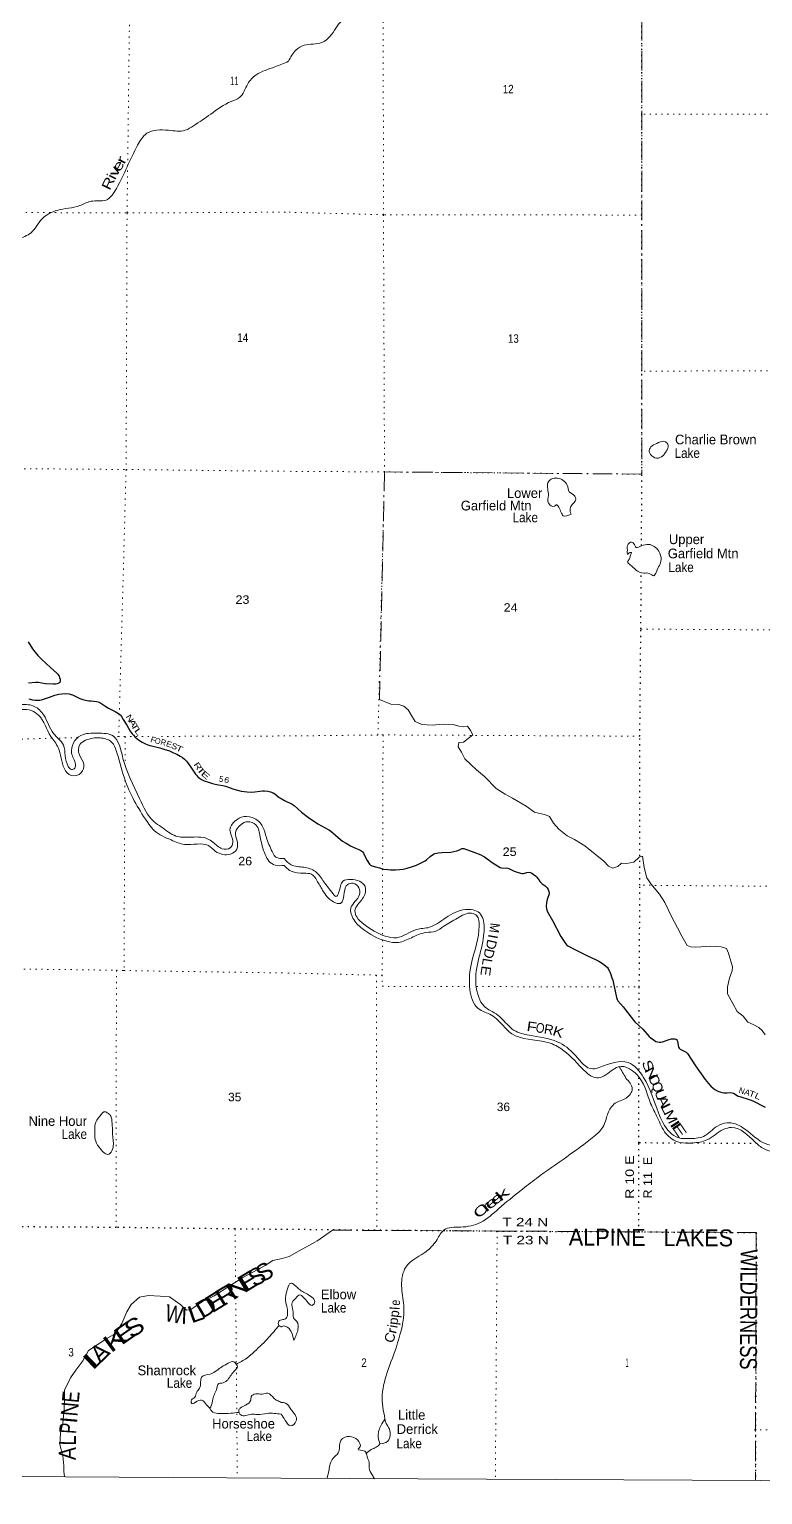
# Model space of a CAD drawing. Header units: feet. Extents: x -248627 to 3, y 0 to 184934.
# Drawn here: x -129498 to -114389, y 0 to 30185 of the extents above; entities that cross this region are included whole.
import ezdxf
from ezdxf.enums import TextEntityAlignment as Align

# ---------------------------------------------------------------- set-up
doc = ezdxf.new("R2010")
doc.units = ezdxf.units.FT
doc.header["$LTSCALE"] = 80
doc.linetypes.add('DOT_DASHED', pattern=[7.7, 5, -1.2, 0.3, -1.2])
doc.linetypes.add('DOTTED', pattern=[1.5, 0.3, -1.2])
for name, color, linetype, lineweight in [('29', 7, 'Continuous', 25), ('30', 7, 'Continuous', 13), ('39', 7, 'Continuous', 13), ('4', 7, 'Continuous', 13), ('41', 7, 'Continuous', 13), ('44', 7, 'DOT_DASHED', 13), ('6', 7, 'DOTTED', 25), ('7', 7, 'DOTTED', 13)]:
    doc.layers.add(name, color=color, linetype=linetype, lineweight=lineweight)

msp = doc.modelspace()

# ---------------------------------------------------------------- linework, layer by layer
at = {"layer": '29'}
for points in [[(-129520, 17569.38), (-129432.22, 17426.22), (-129386.49, 17359.1), (-129324.72, 17285.65), (-129241.1, 17200.8), (-129059.53, 17041.25), (-128932.76, 16925.94), (-128913.33, 16903.2), (-128886.46, 16861.86), (-128873.62, 16833.16), (-128861.65, 16795.7), (-128860.07, 16760.11), (-128869.92, 16733.69), (-128889.82, 16714.79), (-128921.6, 16704.74), (-128958.81, 16698.54), (-129007.16, 16696.73), (-129167.86, 16704.37), (-129312.31, 16727.48), (-129368.13, 16731.54), (-129513.53, 16716.47)], [(-129510.77, 16394.66), (-129434.89, 16375.07), (-129378.47, 16367.78), (-129328.85, 16363.65), (-129282.37, 16363.68), (-129246.16, 16371.92), (-129078.8, 16431.13), (-128971.22, 16467.01), (-128887.64, 16488.95), (-128828.58, 16500.09), (-128760.4, 16502.63)], [(-128760.4, 16502.63), (-128685.93, 16493.88), (-128610.44, 16475.21), (-128563.97, 16456.67), (-128460.02, 16403.42), (-128396.52, 16378.12), (-128340.71, 16362.96), (-128274.55, 16355.38), (-128220.41, 16350.68), (-128115.37, 16340.91), (-128080.22, 16331.66), (-128047.15, 16316.1), (-127920.66, 16233.35), (-127865.23, 16200.33), (-127729.02, 16131.89), (-127660.58, 16092.84), (-127634.53, 16072.14), (-127619.23, 16057.69), (-127596.49, 16028.75), (-127561.81, 15964.77), (-127489.37, 15849.35), (-127420.78, 15731.07), (-127380.79, 15674.21), (-127354.62, 15642.18), (-127319.48, 15604.97), (-127248.27, 15550.64), (-127170.64, 15503.67), (-127121.02, 15474.73), (-127056.77, 15445.16), (-127007.33, 15431.32), (-126807.46, 15382), (-126726.18, 15358.97), (-126610.4, 15320.67), (-126527.72, 15284.54), (-126461.57, 15255.6), (-126388.68, 15216.15), (-126341.67, 15183.25), (-126300.32, 15150.17), (-126261.56, 15110.91), (-126236.24, 15079.89), (-126169.38, 14984.72), (-126075.68, 14844.36), (-126056.39, 14819.41), (-126035.71, 14796.67), (-126019.18, 14780.14), (-125994.01, 14762.89), (-125948.89, 14734.66), (-125893.34, 14706.95), (-125808.32, 14674.71), (-125722.34, 14648.55), (-125667.74, 14633.36), (-125599.52, 14620.96), (-125510.43, 14608.88), (-125458.95, 14596.15), (-125281.63, 14534.35), (-125130.16, 14492.76), (-125074.44, 14482.45), (-125007.92, 14478.4), (-124929.73, 14474.18), (-124853.03, 14477.01), (-124751.95, 14490.71), (-124691.27, 14499.56), (-124650.65, 14501.05), (-124582.82, 14493.75), (-124528.68, 14480.38), (-124471.33, 14459.61), (-124437.72, 14439.03), (-124351.9, 14364.72), (-124311.62, 14337.74), (-124238.37, 14296.84)], [(-124238.37, 14296.84), (-124084.38, 14226.21), (-124044.76, 14198.36), (-123893.81, 14061.77), (-123748.7, 13948.49), (-123553.44, 13822.28), (-123327.95, 13697.58), (-123294.56, 13675.91), (-123089.7, 13494.06), (-123046.73, 13463.8), (-122973.05, 13419.14), (-122879.27, 13367.79), (-122778.52, 13315.52), (-122707.37, 13289.64), (-122667.16, 13271.78), (-122644.56, 13256.85), (-122631.43, 13240.52), (-122615.83, 13215.96), (-122572.32, 13122.61), (-122539.89, 13061.91), (-122490.77, 12988.23), (-122468.2, 12967.67), (-122443.88, 12956.97), (-122365.74, 12930.17), (-122285.87, 12910.22), (-122198.28, 12887.75), (-122115.26, 12875.12), (-122057.62, 12872.12), (-121952.68, 12872.12), (-121874.54, 12876.59), (-121796.81, 12885.96), (-121716.02, 12905.62), (-121606.62, 12936.88), (-121521.47, 12968.06), (-121479.35, 12986), (-121396.74, 13028.42), (-121342.64, 13059.82), (-121314.13, 13079.78), (-121242.49, 13144.84), (-121171.23, 13191.41), (-121140.74, 13205.64), (-121077.46, 13218.2), (-120999.4, 13225.46), (-120816.23, 13238.3), (-120749.25, 13247.5), (-120688.97, 13260.63), (-120633.81, 13283.88), (-120584.03, 13307.51), (-120564.87, 13310.96), (-120543.84, 13311.98), (-120342.51, 13238.72), (-120197.76, 13178.02), (-120146.54, 13154.83), (-120121.85, 13142.29), (-119963.47, 13022.78), (-119889.65, 12972.6), (-119798.01, 12921.25), (-119771.31, 12914.55), (-119641.18, 12904.53), (-119617.26, 12898.92), (-119509.24, 12845.89), (-119380.6, 12800.68), (-119344.97, 12792.77), (-119318.08, 12793.99), (-119249.91, 12815.38), (-119199.75, 12823.01), (-119175.33, 12818.17), (-119148.4, 12805.15), (-119070.25, 12744.87), (-119044.04, 12721.24), (-119025.6, 12702.44), (-119012.2, 12686.81), (-118978.71, 12631), (-118947.5, 12594.66), (-118934.05, 12581.88), (-118869.3, 12539.45), (-118842.08, 12516.3), (-118831.35, 12501.5), (-118811.25, 12468.01), (-118793.39, 12427.81), (-118789.66, 12400.53), (-118791.16, 12376.46), (-118828.31, 12260.07), (-118840.28, 12195.61), (-118846.86, 12117.25), (-118844.74, 12077.27), (-118838.04, 12041.55), (-118822.61, 12003.97), (-118720.92, 11824.88), (-118549.17, 11501.51), (-118507.6, 11434.24), (-118449.54, 11353.86), (-118423.35, 11320.02), (-118400.42, 11302.5), (-118243.76, 11220.27)], [(-118245.77, 11220.3), (-118011.99, 11109.58), (-117817.68, 11018.95), (-117762.26, 10988.51), (-117685.95, 10938.57), (-117625.66, 10891.68), (-117587.25, 10856.59), (-117574.31, 10838.1), (-117527.42, 10735.39), (-117493.93, 10646.07), (-117476.86, 10596.73), (-117467.13, 10565.7), (-117400.15, 10241.95), (-117386.94, 10200.14), (-117371.13, 10174.97), (-117262.58, 10050.91), (-117051.85, 9775.31), (-117020.11, 9740.48), (-116859.54, 9588.64), (-116725.15, 9437.24), (-116692.38, 9409.14), (-116589.86, 9338.23), (-116558.42, 9326.53), (-116515.99, 9319.84), (-116484.74, 9322.07), (-116455.11, 9325.91), (-116315.27, 9375.99), (-116265.93, 9389.05), (-116221.28, 9393.52), (-116196.15, 9392.15), (-116178.85, 9384.58), (-116167.69, 9375.65), (-116154.29, 9355.56), (-116146.67, 9340.94), (-116132.07, 9252), (-116123.04, 9221.6), (-116109.64, 9199.27), (-116091.02, 9178.75), (-116078.38, 9168.01), (-115968.98, 9114.42), (-115947.37, 9097.74), (-115935.49, 9087.63), (-115772.57, 8834.8), (-115576.01, 8549.31), (-115506.81, 8466.94), (-115457.69, 8415.58), (-115412.69, 8376.39), (-115377.31, 8348.6), (-115310.33, 8312.88), (-115252.28, 8290.55), (-115222.03, 8281.37), (-115187.53, 8277.15), (-115154.04, 8274.92), (-115121.38, 8277.68), (-115051.33, 8283.85), (-115020.62, 8280.04), (-114993.28, 8270.46), (-114896.9, 8211.46), (-114859.32, 8199.01), (-114647.21, 8134.26), (-114592.39, 8113.67), (-114340.86, 7980.47)]]:
    msp.add_lwpolyline(points, dxfattribs=at)
at = {"layer": '39'}
for points in [[(-121317.95, 30767.16), (-121086.09, 30836.1), (-120888.53, 30878.85), (-120767.81, 31115.12), (-120643.04, 31341.31), (-120316.44, 31388.34), (-119927.15, 31288.21), (-119309.88, 31069.49), (-119108.41, 31219.16), (-118687.43, 31627.49), (-118506.01, 31678.27), (-118227.58, 31529.51), (-117894.74, 31417.17), (-117604.45, 31480.27), (-117340.38, 31553.4), (-117128.58, 31487.23), (-116942.9, 31334.26), (-116483.03, 31218.13), (-116257.17, 31200.4), (-116017.37, 31338.05), (-115723.08, 31439.48), (-115436.65, 31351.26), (-114790.87, 30876.38), (-114492.34, 30788.18), (-113566.83, 30816.18), (-113332.9, 30796.45), (-113034.32, 30659.83), (-112800.31, 30563.44), (-112536.09, 30501.41), (-112336.22, 30285.92), (-112138.2, 29923.16), (-111887.94, 29723.92), (-111643.89, 29661.84), (-111437.98, 29456.46), (-111346.71, 28978.5), (-111259.51, 28544.92), (-111019.32, 28329.51), (-110928.31, 28085.57), (-110768.82, 27918.43), (-110381.1, 27408.76), (-110114.78, 27272.08), (-109467.32, 27105.87), (-109197.18, 27056.26), (-108469, 27051.9), (-108202.88, 26981.19), (-107501.18, 26988.58), (-107103.85, 26910.66), (-106533.09, 26810.88), (-105732.57, 26804.34), (-104978.47, 26840.08), (-104698.34, 26981.83), (-104515.1, 27210.15)], [(-124158.53, 29526.06), (-124005.82, 29757.76), (-123833.38, 29858.45), (-123468.47, 29913.62), (-123301.25, 30041.03), (-123061.65, 30362.27), (-122878.26, 30457.44), (-122535.45, 30439.93), (-122075.82, 30539.67), (-121638.39, 30657.51), (-121404.55, 30718.48), (-121317.9, 30767.07)], [(-124158.53, 29526.06), (-124439.07, 29409.59), (-124826.58, 29246.38), (-124998.79, 29061.83), (-125169.56, 28780.49), (-125339.15, 28700.77), (-125759.45, 28438.95), (-126117.23, 28196.94), (-126284.86, 28107.13), (-126631.17, 28105), (-127076.48, 28042.91), (-127267.16, 27800), (-127483.19, 27351.56), (-127703.23, 26907.18), (-127918.05, 26666.41), (-128226.22, 26643.9), (-128458.28, 26554.44), (-128923.94, 26456.18), (-129235.02, 26280.46), (-129462.18, 25995.4), (-129736.7, 25873.91), (-130329.89, 25657.39), (-130492.97, 25313.51), (-130635.63, 25017.9), (-130922.48, 24854.15), (-131201.07, 24726.63), (-131210.52, 24486.75), (-131190.91, 24053.16), (-131297.81, 23674.69), (-131748.85, 22977.53), (-132099.97, 22840.34), (-132357.04, 22605.85), (-132403.05, 22311.73), (-132428.44, 22100.16), (-132541.82, 21991.91)], [(-116377.36, 21494.27), (-116339.18, 21615.39), (-116393.71, 21689.93), (-116534.84, 21671.51), (-116728.23, 21507.72), (-116679.72, 21402.91), (-116538.52, 21352.74), (-116421.64, 21425.6), (-116377.36, 21494.27)], [(-118337.89, 20199.37), (-118499.17, 20166.78), (-118541.59, 20235.29), (-118590.1, 20342.12), (-118642.58, 20390.44), (-118676.83, 20362.13), (-118799.9, 20426.45), (-118804.11, 20585.82), (-118812.47, 20842.02), (-118746.01, 20920.83), (-118616.98, 20939.23), (-118417.2, 20796.38), (-118372.68, 20659.28), (-118257.64, 20566.69), (-118239.43, 20506.2), (-118342.1, 20358.74), (-118354.08, 20255.82), (-118337.89, 20199.37)], [(-116887.35, 19546.47), (-116738.17, 19575), (-116530.32, 19436.19), (-116481.73, 19260.77), (-116580.25, 19012.44), (-116630.57, 18929.62), (-116725.4, 18977.86), (-116838.32, 18983.7), (-117005.76, 19051.97), (-117116.78, 19154.65), (-117171.29, 19215.07), (-117133.05, 19277.68), (-117110.96, 19354.39), (-117096.9, 19406.87), (-117125.13, 19406.81), (-117171.47, 19372.43), (-117177.61, 19453.11), (-117163.64, 19580.24), (-117093.11, 19620.72), (-117032.56, 19570.4), (-116996.2, 19513.98), (-116887.35, 19546.47)], [(-140025.84, 14338.98), (-140079.26, 14500.57), (-140033.98, 14669.68), (-139850.93, 14985.23), (-139753.18, 15072.08), (-139456.18, 15204.41), (-139054.76, 15104.59), (-138763.98, 14940.97), (-138600.61, 14645.7), (-138502.58, 14538.31), (-138327.59, 14509.12), (-137976.35, 14666.48), (-137613.86, 15025.4), (-137175.6, 15258.9), (-136824.87, 15329.56), (-136386.23, 15282.8), (-136093.89, 15351.77), (-135849.31, 15517.78), (-135834.81, 15586.25), (-135936.63, 15733.99), (-136006.89, 16115.44), (-135898.76, 16358.81), (-135670.53, 16482.57), (-135351.86, 16577.6), (-134791.15, 16747.93), (-134670.2, 16773.48), (-134629.59, 16833.74), (-134670.7, 17033.57), (-134644.94, 17307.64), (-134486.03, 17627.35), (-134171.06, 17778.86), (-133615.34, 17785.89), (-133205.18, 17688.89), (-132735.05, 17518.96), (-132264.36, 17443.8), (-131938.22, 17440), (-131371.73, 17565.94), (-130878.36, 17583.4), (-130584.95, 17491.06), (-130459.3, 17286.73), (-130395.8, 17129.12), (-130402.97, 16935.6), (-130363.72, 16759.98), (-130325.49, 16410.96), (-130180.83, 16359.76), (-129911.45, 16289.74), (-129659.84, 16280.29), (-129396.33, 16238.53), (-129202.08, 16060.03), (-128996.92, 15679.86), (-128796.98, 15440.85), (-128757.98, 15224.9), (-128694.85, 15002.77), (-128628.77, 14939.91), (-128562.2, 14963.74), (-128547.64, 15042.29), (-128626.8, 15278.62), (-128587.33, 15486.08), (-128437.45, 15638.49), (-128096.93, 15685.01), (-127765.09, 15622.71), (-127649.31, 15452.71), (-127568.42, 15167.98), (-127224.94, 14341.47), (-126925.73, 13861.98), (-126779.38, 13756.34), (-126476.46, 13567.17), (-126200.77, 13543.48), (-125832.51, 13513.24), (-125716.15, 13442.03), (-125521.65, 13305.88), (-125362.49, 13323.15), (-125305.43, 13441.8), (-125364.32, 13700.2), (-125260.62, 13875.04), (-125078.88, 13966.79), (-124855.61, 13929.28), (-124691.49, 13763.05), (-124614.28, 13538.83), (-124497.18, 13249.87), (-124431.35, 13144.66), (-124363.09, 13112.03), (-124246.32, 13103.48)], [(-138955.38, 14917.82), (-138778.03, 14604.33), (-138437.19, 14358.5), (-138183.33, 14389.37), (-137815.24, 14673.66), (-137469.13, 14986.3), (-137194.26, 15166.25), (-136917.99, 15243.37), (-136552.05, 15158.7), (-136177.41, 15184.88), (-135698.42, 15498.8), (-135701.34, 15688.35), (-135872.88, 15963.49), (-135861.65, 16163.04), (-135717.49, 16369.92), (-135364.64, 16458.72), (-134608.59, 16636.04), (-134482.91, 16782.53), (-134521.85, 17010.58), (-134499.98, 17306.84), (-134325.37, 17557.92), (-134046.95, 17657.2), (-133451, 17655.96), (-132711.7, 17379.72), (-132588.74, 17405.25), (-132329.18, 17377.62), (-132109.93, 17342.15), (-131821.84, 17372.83), (-131352.13, 17475.1), (-130941.29, 17495.03), (-130643.7, 17428.88), (-130513.78, 17266.87), (-130492.54, 17111.5), (-130485.5, 16938.07), (-130416.98, 16605.02), (-130424.68, 16320.77), (-130191.82, 16202.56), (-129873.98, 16156.46), (-129451.21, 16150.11), (-129310.8, 16060.63), (-129053.65, 15619.68), (-128901.97, 15391.02), (-128775.67, 14952.81), (-128635.53, 14816.95), (-128429.87, 14868.25), (-128376.48, 15047.4), (-128465.95, 15241.45), (-128458.66, 15455.13), (-128337.37, 15539.15), (-128041.11, 15589.95), (-127804.03, 15503.97), (-127692.6, 15279.55), (-127514.83, 14691.86), (-127034.73, 13814.19), (-126922.78, 13678.49), (-126577.6, 13487.07), (-126298.28, 13394.81), (-125809.18, 13369.96), (-125658.87, 13252.19), (-125355.18, 13196.09), (-125223.7, 13300.22), (-125218.71, 13465.52), (-125251.91, 13641.11), (-125136.18, 13807.83), (-125002.97, 13863.55), (-124828.19, 13798.07), (-124741.06, 13549.6), (-124636.48, 13184.09), (-124560.76, 13050.61), (-124430.36, 12969.24), (-124247.42, 12960.99)], [(-124246.32, 13103.48), (-124106.38, 12973.71), (-123844.65, 12924.04), (-123602.58, 12833.72), (-123428.94, 12626.26), (-123241.13, 12376.45), (-123180.57, 12322.1), (-123126.22, 12396.85), (-123035.75, 12637.1), (-122880.52, 12675.72), (-122581.92, 12524.99), (-122585.77, 12361.57), (-122730.73, 12157.53), (-122789.06, 12024.27), (-122752.62, 11901.27), (-122605.25, 11750.25), (-122165.4, 11506.98), (-121931.46, 11473.13), (-121522.31, 11641.36), (-121256.2, 11688.27), (-121090.94, 11767.26), (-120911.61, 11886.63), (-120512.55, 12054.84), (-120224.12, 11982.77), (-120124.99, 11694.46), (-120130.9, 11565.34), (-120168.94, 11327.2), (-120291.34, 10784.28), (-120238.31, 10247.74), (-120129.21, 10062.35), (-119919.35, 9927.58), (-119652.92, 9690.03), (-119509.61, 9565.22), (-119200.99, 9464.94), (-118620.11, 9330.88), (-118248.77, 9049.15), (-117889.54, 8769.41), (-117742.38, 8806.01), (-117161.76, 8901.94), (-116842.81, 8591.86), (-116535.51, 7868.19), (-116305.19, 7467.16), (-116120.11, 7350.63), (-115915.87, 7334.75), (-115609.42, 7379.72), (-115323.33, 7594.12), (-115119.75, 7661.08), (-114794.99, 7558.81), (-114385.31, 7254.96), (-114179.56, 7186.76), (-113509.99, 7075.06), (-113072.16, 6837.84), (-113023.56, 6654.35), (-113007.16, 6414.31), (-112972.75, 6299.38), (-112851.68, 6226.98), (-112536.91, 6035.93), (-112508.58, 5949.23), (-112623.3, 5755.34), (-112804.56, 5565.35), (-112840.75, 5472.48), (-112806.23, 5254.66), (-112846.44, 5145.64), (-112967.21, 4951.74), (-113015.35, 4727.71), (-112948.54, 4485.75), (-112984.64, 4314.19), (-113149.8, 4150.47), (-113256.55, 4041.32), (-113298.8, 3954.49), (-113320.62, 3631.66), (-113274.02, 3434.04), (-113179.09, 3297.03), (-113062, 3174.19), (-112999.3, 3000.81), (-112898.21, 2762.95), (-112746.81, 2609.91), (-112629.73, 2497.16), (-112484.29, 2267.45), (-112237.54, 1600.15), (-111963.44, 1258.58), (-111611.78, 1002.17), (-111325.08, 677.91), (-111080.69, 387.19)], [(-111080.69, 387.19), (-111302.76, 554.88), (-111504.75, 804.89), (-111854.42, 1112.44), (-112031.03, 1238.95), (-112229.33, 1471.05), (-112378.9, 1793.55), (-112583.11, 2283.4), (-112726.53, 2509.08), (-112835.47, 2559.31), (-112926.35, 2682.2), (-113005.14, 2813.18), (-113090.15, 3097.48), (-113183.03, 3212.29), (-113336.42, 3337.08), (-113433.43, 3532.59), (-113451.8, 3738.33), (-113353.4, 4095.61), (-113184.16, 4218.99), (-113043.16, 4354.43), (-113035.23, 4475.49), (-113085.96, 4763.89), (-113025.77, 5034.34), (-112927.24, 5276.62), (-112963.76, 5480.31), (-112867.28, 5752.85), (-112661.79, 5920.69), (-112649.79, 6007.47), (-112801.14, 6112.08), (-113027.1, 6214.54), (-113075.72, 6416.19), (-113134.44, 6640.02), (-113225.36, 6801.24), (-113515.88, 6933.83), (-113949.51, 7027.82), (-114360.97, 7123.87), (-114550.68, 7270.78), (-115028.9, 7564.42), (-115200.25, 7523.74), (-115536.75, 7309.25), (-115841.16, 7244.11), (-116098.3, 7256.84), (-116381.78, 7438.77), (-116555.56, 7765.26), (-116699.05, 8061.55), (-116925.48, 8585.65), (-117363.3, 8814.8), (-117510.4, 8727.77), (-117806.66, 8585.98), (-118105.3, 8779.09), (-118545.34, 9187.79), (-118849.97, 9324.39), (-119559.95, 9494.52), (-119731.52, 9655.58), (-119973.74, 9877.04), (-120250.15, 10015.71), (-120421.98, 10404.75), (-120380.28, 10983.84), (-120227.86, 11720.49), (-120276.48, 11922.14), (-120385.43, 11978.42), (-120677.69, 11874.98), (-120959.81, 11709.01), (-121125.04, 11607.82), (-121326.65, 11579.19), (-121626.98, 11473.71), (-121895.05, 11376.36), (-122135.04, 11400.11), (-122641.45, 11663.43), (-122833.25, 11878.93), (-122871.8, 12086.65), (-122694.66, 12363.38), (-122710.95, 12500.53), (-122830.02, 12595.12), (-122938.88, 12568.69), (-123009.27, 12405.14), (-123085.64, 12181.06), (-123228.84, 12209.03), (-123456.97, 12454.72), (-123574.15, 12652.21), (-123683.18, 12779.1), (-123846.53, 12800.98), (-124102.02, 12842.84), (-124167.43, 12882.1), (-124247.42, 12960.99)], [(-122172.4, 1558.97), (-122225.39, 2059.2), (-122102.97, 2577.91), (-121885.9, 3207.77), (-121783.84, 3899.94), (-121828.66, 4305.36), (-121742.38, 4684.81), (-121291.09, 5034.69), (-121097.76, 5256.97), (-120952.8, 5456.98), (-120616.12, 5512.09), (-120200.85, 5607.7), (-119824.1, 5894.9), (-119374.85, 6264.95), (-119050.49, 6515.73), (-118423.88, 6962.78), (-117869.83, 7377.42), (-117684.53, 7567.41), (-117616.16, 7737.01), (-117521.65, 7965.16), (-117426.98, 8062.18), (-117203.28, 8169.53), (-117076.46, 8361.43), (-117205.76, 8583.1), (-117276.47, 8699.97), (-117346.55, 8815.03)], [(-127880.89, 7858.86), (-127935.07, 7889.4), (-128046.33, 7799.28), (-128143.96, 7630.45), (-128146.7, 7505.46), (-128139.73, 7319.93), (-128062.15, 7158.21), (-127853.59, 7015.93), (-127782.53, 7118.37), (-127779, 7378.44), (-127801.08, 7733.42), (-127830.79, 7818.26), (-127880.89, 7858.86)], [(-124297.35, 3603.73), (-124223.4, 3620.91), (-124187.35, 3844.91), (-124217.77, 3996.16), (-124179.73, 4242.36), (-124113.32, 4359.5), (-124032.62, 4319.31), (-123957.93, 4248.84), (-123766.24, 4128.16), (-123620.86, 3950.9), (-123669.2, 3900.38), (-123778.18, 3986.92), (-123864.99, 4075.52), (-123921.49, 4113.74), (-124006.11, 4051.04), (-124080.61, 3960.11), (-124062.23, 3754.37), (-124056.06, 3645.44), (-123987.42, 3566.89), (-123963.04, 3405.54), (-123997.19, 3294.52), (-124047.47, 3175.39)], [(-124353.25, 3486.7), (-124561.64, 3243.7), (-124857.3, 2950.95), (-125019.18, 2812.71), (-125233.34, 2684.85)], [(-124297.28, 3603.76), (-124344.22, 3585.26), (-124368.71, 3528.94), (-124354.85, 3488.54), (-124318.75, 3464.15), (-124297.85, 3456.4)], [(-124049.49, 3179.42), (-124172.79, 3445.49), (-124251.47, 3475.6), (-124302.42, 3458.09)], [(-125233.34, 2684.85), (-125283.36, 2737.54), (-125402.34, 2705.93), (-125531.61, 2634.06), (-125634.74, 2558.01), (-125774.09, 2484.17), (-125949.61, 2422.63), (-125968.29, 2325.95), (-125993.22, 2195.03), (-126050.1, 2108.65), (-126088.93, 2010.06), (-126163.9, 1927.81), (-126148.08, 1879.33), (-126041.11, 1923.1), (-125916.23, 1932.5), (-125864.24, 1871.73), (-125816.23, 1819.05), (-125782.15, 1792.65), (-125743.56, 1850.91), (-125712.5, 1997.92), (-125624.6, 2225.27), (-125612.25, 2271.58), (-125503.33, 2305.26), (-125410.34, 2369.27), (-125264.27, 2560.01), (-125211.47, 2636.34), (-125233.37, 2684.88)], [(-124312.39, 1660.85), (-124596.99, 1673.25), (-124802.48, 1650.18), (-124923.24, 1656.89), (-125142.79, 1641.96), (-125184.52, 1734.94), (-125154.05, 1781.14), (-125040.93, 1845.04), (-124937.66, 1947.31), (-124925.15, 2019.82), (-124834.2, 2079.81), (-124699.35, 2073.02), (-124584.46, 2094.57), (-124460.26, 1987.03), (-124392.08, 1940.29), (-124307.78, 1902.21)], [(-124312.39, 1660.85), (-124225.09, 1530.84), (-124122.13, 1418.06), (-123997.22, 1519.17), (-124110.41, 1763.06), (-124217.42, 1885.92), (-124307.78, 1902.21)], [(-125790.77, 1795.04), (-125714.23, 1701.55), (-125573.47, 1672.55), (-125343.9, 1679.36), (-125181.46, 1693.77)], [(-122274.67, 1046.35), (-122311.12, 1183.46), (-122256.94, 1421.62), (-122171.82, 1556.89)], [(-122274.67, 1046.35), (-122121.47, 1095.06), (-122063.21, 1280.77), (-122111.75, 1411.81), (-122152.16, 1486.38), (-122172.4, 1558.97)], [(-123362.75, 336.82), (-123323.85, 509.36), (-123240.2, 751.97), (-123133.45, 859.1), (-123081.31, 1113.4), (-122992.67, 1186.2), (-122686.03, 1057.67), (-122694, 968.88), (-122722.19, 938.57), (-122589.06, 896.46), (-122540.54, 785.59), (-122496.05, 668.66), (-122495.92, 551.65), (-122435.27, 408.53), (-122387.68, 327.99)], [(-122565.01, 843.6), (-122454, 931.01), (-122353.23, 975.59), (-122274.67, 1048.36)]]:
    msp.add_spline(points, degree=3, dxfattribs=at)
at = {"layer": '4'}
msp.add_lwpolyline([(-246606.45, 184933.97), (-215781.67, 184615.95), (-184956.48, 184340.33), (-154130.93, 184107.12), (-123305.1, 183916.31), (-92479.02, 183767.9), (-61652.78, 183661.9), (-30826.42, 183598.29), (0, 183577.08), (0, -0.01), (-31078.93, 21.37), (-62157.81, 85.49), (-93236.57, 192.37), (-124315.16, 342), (-155393.5, 534.37), (-186471.55, 769.49), (-217549.26, 1047.36), (-248626.55, 1367.98)], close=True, dxfattribs=at)
msp.add_lwpolyline([(-246606.45, 184933.97), (-215781.67, 184615.95), (-184956.48, 184340.33), (-154130.93, 184107.12), (-123305.1, 183916.31), (-92479.02, 183767.9), (-61652.78, 183661.9), (-30826.42, 183598.29), (0, 183577.08), (0, -0.01), (-31078.93, 21.37), (-62157.81, 85.49), (-93236.57, 192.37), (-124315.16, 342), (-155393.5, 534.37), (-186471.55, 769.49), (-217549.26, 1047.36), (-248626.55, 1367.98)], close=True, dxfattribs=at)
at = {"layer": '44'}
for points in [[(-116876.94, 30353.31), (-116875.72, 21023.12), (-122179.9, 21068.22), (-122285.27, 16379.62), (-122289.28, 16381.66)], [(-122285.27, 16379.62), (-122047.1, 16282.71), (-121884.02, 16277.98), (-121781.94, 16240), (-121690.55, 16165.91), (-121623.97, 16053.94), (-121545.58, 15925.64), (-121409.61, 15866.93), (-121198.34, 15853.34), (-120970.41, 15871.72), (-120767.09, 15864.31), (-120646.85, 15828.04), (-120544.36, 15814.24), (-120471.52, 15833.19), (-120410.64, 15741.47), (-120363.82, 15651.99), (-120455.78, 15574.91), (-120551.76, 15497.89), (-120650.57, 15491.47), (-120662.08, 15406.99), (-120597.55, 15293.04), (-120523.26, 15160.77), (-120402.45, 15039.83), (-120285.5, 14929.03), (-120120.59, 14795.26), (-119877.06, 14547.3), (-119697.78, 14429.42), (-119544.02, 14350.26), (-119264.92, 14180.32), (-119089.77, 14056.46), (-118865.09, 14002.33), (-118780.99, 13972.71), (-118696.74, 13834.24), (-118590.13, 13707.48), (-118417.23, 13569.55), (-118263.34, 13498.45), (-118054.1, 13365.96), (-117843.56, 13191.12), (-117660.7, 13046.97), (-117565.76, 12944.6), (-117477.84, 12902.82), (-117376.54, 12937.42), (-117300.79, 13008.73), (-117192.08, 13004.91), (-117042.66, 13026.61), (-116934.04, 13135.67), (-116867.28, 13152.71), (-116832.93, 12922.33), (-116778.24, 12703.72), (-116695.69, 12583.41), (-116517.99, 12372.83), (-116406.2, 12195.59), (-116268.1, 11907.05), (-116143.14, 11675.17), (-116055.44, 11502.37), (-115947.88, 11313.11), (-115877.84, 11285.74), (-115763.16, 11277.79), (-115466.66, 11301.08), (-115245.32, 11287.32), (-115137.2, 11249.24), (-115090.42, 11157.75), (-115042.89, 10991.66), (-115012.69, 10872.23), (-115020.11, 10791.72), (-115073.03, 10641.41), (-115112.37, 10460.65), (-115112.83, 10315.52), (-115003.36, 10120.18), (-114913.54, 9953.39), (-114794.33, 9856.66), (-114695.67, 9736.09), (-114587.75, 9685.92), (-114465.95, 9623.42), (-114400.52, 9561.85), (-114339.61, 9472.15)], [(-124290.27, 4862.77), (-124146.59, 4904.16), (-123937.08, 5023.64), (-123577.18, 5221.25), (-123253.04, 5447.68), (-119845.11, 5431.32), (-114523.85, 5399.26), (-114538.84, 290.32)], [(-128769.96, 366.94), (-128783.65, 487.41), (-128788.3, 594.46), (-128809.05, 801.29), (-128871.31, 1035.28), (-128853.12, 1268.48), (-128809.64, 1476.6), (-128777.84, 1753.67), (-128770.93, 2009.43), (-128769.97, 2152.52), (-128650.52, 2404.34), (-128542.33, 2563.83), (-128398.86, 2754.34), (-128280.67, 2969.92), (-128101.48, 3088.63), (-127901.76, 3218.71), (-127725.28, 3317.35), (-127593.23, 3526.4), (-127486.19, 3768.58), (-127398.38, 3920.72), (-127230.26, 4068.03), (-127041.96, 4101.76), (-126804.88, 4091.44), (-126612.3, 4074.62), (-126378.49, 3913.23), (-126257.61, 3802.16), (-126172.57, 3817.32), (-125933.4, 3982.31), (-125692.05, 4094.8), (-125367, 4299.11), (-125101.29, 4475.26), (-124892.3, 4582.84), (-124637.97, 4721.09), (-124483.38, 4826.54), (-124290.27, 4862.77)]]:
    msp.add_lwpolyline(points, dxfattribs=at)
at = {"layer": '6'}
msp.add_line((-114507.81, 7231.34), (-116942.13, 7246.04), dxfattribs=at)
for points in [[(-116886.74, 19545.53), (-116875.72, 21023.12), (-116876, 23144.79), (-116876.42, 26359.31), (-116876.69, 28438.26), (-116886.83, 31683.38), (-116859.31, 33751.09), (-116862.45, 36916.21)], [(-116937.19, 8755.3), (-116931.61, 10457.82), (-116917.83, 12553.97), (-116919.25, 15624.51), (-116899.54, 17829.61), (-116890.85, 18994.79)], [(-116944.03, 5413.84), (-116942.13, 7246.04), (-116937.69, 8600.44)], [(-124286.98, 5462.17), (-125257.32, 5473.42), (-127707.39, 5504.98), (-130681.01, 5521.26), (-133022.36, 5552.23), (-136022.19, 5562.61), (-138339.29, 5609.57), (-141292.85, 5613.65), (-143288.03, 5622.55), (-143308.24, 4919), (-146287.18, 4965.23), (-148443.76, 4968.69), (-150637.77, 4977.54)], [(-124318.59, 5470.83), (-119859.97, 5431.41), (-116944.03, 5413.84), (-114523.85, 5399.26), (-114535.72, 1352.4), (-114538.84, 290.32)]]:
    msp.add_lwpolyline(points, dxfattribs=at)
at = {"layer": '7'}
for p, q in [((-128501.81, 15596.78), (-128909.1, 15585.54)), ((-127523.52, 15617.35), (-127526.27, 15066.84)), ((-124231.03, 15628.86), (-126864.83, 15619.65)), ((-122210.22, 15650.23), (-122223.35, 11538.51)), ((-127528.01, 14720.9), (-127547.64, 10796.69)), ((-127704.64, 10803.6), (-127707.39, 5504.98)), ((-122226.92, 10700.04), (-124257.9, 10747.37)), ((-122347.97, 10702.86), (-122336.64, 5443.28)), ((-120282.22, 10466.74), (-116931.61, 10457.82)), ((-125257.32, 5473.42), (-125247.6, 4360.61)), ((-119859.97, 5431.41), (-119895.98, 318.1)), ((-125243.99, 3947.31), (-125223.13, 1559.52)), ((-125220.91, 1306.44), (-125212.53, 346.95)), ((-114564.19, 1334.94), (-112131.32, 1329.47))]:
    msp.add_line(p, q, dxfattribs=at)
for points in [[(-122191.75, 36973.65), (-122208.14, 31661.11), (-122202.21, 26365.34), (-122179.9, 21068.22), (-122315.22, 15648.49)], [(-127379.52, 33870.77), (-127417.45, 31714.31), (-127484.71, 26401.93), (-127503.48, 21117.51), (-127656.38, 15620.1)], [(-94235.93, 28450.37), (-99574.24, 28450.23), (-104887.52, 28454.2), (-110210.85, 28433.94), (-116876.69, 28438.26)], [(-148236.96, 26523.41), (-143470.15, 26499.54), (-138135.24, 26417.91), (-132809.88, 26427.05), (-127484.71, 26401.93), (-124171.68, 26418.34)], [(-116876.42, 26359.31), (-122202.21, 26365.34), (-124171.68, 26418.34)], [(-102924.29, 23110.1), (-104869.45, 23124.16), (-110206.96, 23158.35), (-116876, 23144.79)], [(-132842.65, 21158.84), (-127503.48, 21117.51), (-124201.04, 21080.73)], [(-116907.15, 21021.18), (-122179.9, 21068.22), (-124201.04, 21080.73)], [(-116899.54, 17829.61), (-110202.96, 17791.97), (-104883.63, 17783.98), (-99564.27, 17747.74), (-95159.39, 17747.79)], [(-129028.6, 15582.25), (-132779.17, 15478.79), (-132875.94, 15457.14), (-135719.3, 15471.61)], [(-127034.24, 15619.06), (-127523.52, 15617.35), (-127656.38, 15620.1), (-127757, 15617.32)], [(-116919.25, 15624.51), (-122210.22, 15650.23), (-122315.22, 15648.49), (-124231.03, 15628.86)], [(-104895.17, 12472.14), (-110225.26, 12502.2), (-116917.83, 12553.97)], [(-122223.7, 11427.26), (-122226.75, 10471.91), (-120421.76, 10467.11)], [(-131288.61, 10848.05), (-127704.64, 10803.6), (-127547.64, 10796.69), (-124257.9, 10747.37)]]:
    msp.add_lwpolyline(points, dxfattribs=at)

# ---------------------------------------------------------------- texts
at = {"layer": '30'}
for s, rotation, width, p in [('N', 302.113, 1.3, (-127477.82, 15962.64)), ('A', 302.113, 1.45, (-127416.01, 15864.15)), ('T', 300.109, 1.55, (-127370.79, 15783.59)), ('L', 305.318, 1.7, (-127298.88, 15677.9)), ('F', 344.361, 1.05, (-126961.85, 15493.29)), ('O', 346.139, 0.85, (-126866.16, 15468.13)), ('R', 344.18, 0.95, (-126752.28, 15439.11)), ('E', 341.696, 1.05, (-126637.92, 15403.5)), ('S', 336.395, 1.2, (-126530.89, 15362.06)), ('T', 335.563, 1.4, (-126428.37, 15313.04)), ('R', 303.726, 1.35, (-126077.34, 14973.88)), ('T', 308.256, 1.8, (-126007.8, 14874.21)), ('E', 318.478, 1.7, (-125907.27, 14778.06)), ('5', 352.278, 0.95, (-125552.37, 14681.35)), ('6', 346.111, 1.15, (-125444.01, 14664.56)), ('A', 342.441, 1.1, (-114722.72, 8230.5)), ('T', 339.406, 1.3, (-114627.56, 8199.9)), ('L', 335.726, 1.35, (-114513.63, 8153.43))]:
    msp.add_text(s, height=120, rotation=rotation, dxfattribs=dict(at, width=width)).set_placement(p, align=Align.CENTER)
msp.add_text('N', height=120, rotation=341.67, dxfattribs=at).set_placement((-114837.46, 8265.45), align=Align.CENTER)
at = {"layer": '41'}
for s, rotation, width, p in [('e', 60.831, 1.45, (-127581.05, 27326.85)), ('r', 64.274, 1.5, (-127511.1, 27453.78)), ('i', 63.484, 1.2, (-127714.05, 27106.67)), ('v', 63.831, 1.45, (-127655.55, 27218.68)), ('R', 63.484, 1.35, (-127785.9, 26969.65)), ('I', 259.534, 1.15, (-120043.62, 11514.72)), ('M', 262.988, 0.9, (-120010.99, 11686.23)), ('D', 257.689, 1.05, (-120123.95, 11166.71)), ('D', 256.738, 1.05, (-120076.81, 11354.89)), ('E', 261.941, 1.15, (-120191.22, 10803.42)), ('F', 351.692, 1.25, (-119160.09, 9540.29)), ('O', 350.719, 0.85, (-118987.86, 9515.53)), ('K', 342.86, 1.2, (-118629.94, 9437.23)), ('S', 292.788, 1.35, (-116840.94, 8793.24)), ('N', 299.32, 1.35, (-116769.69, 8627.66)), ('O', 293.309, 1.1, (-116710.39, 8502.16)), ('Q', 291.111, 1.05, (-116648.57, 8361.72)), ('U', 291.111, 1.15, (-116584.85, 8200.16)), ('A', 294.545, 1.3, (-116529.37, 8061.32)), ('L', 296.879, 1.45, (-116452.25, 7905.78)), ('M', 296.879, 1.25, (-116370.99, 7740.98)), ('I', 303.027, 1.85, (-116278.29, 7578.2)), ('E', 304.346, 1.75, (-116188.43, 7452.71)), ('e', 39.657, 1.8, (-119919.08, 5940.88)), ('e', 39.657, 1.8, (-119810.7, 6027.5)), ('k', 39.3, 2.05, (-119691.22, 6113.14)), ('C', 40.085, 1.6, (-120135.02, 5773.71)), ('r', 40.085, 2.05, (-120019.36, 5864.53)), ('e', 85.795, 0.8, (-121861.11, 3949.75)), ('C', 72.852, 1.05, (-121974.76, 3206.29)), ('r', 76.511, 1.15, (-121932.96, 3354.56))]:
    msp.add_text(s, height=200, rotation=rotation, dxfattribs=dict(at, width=width)).set_placement(p, align=Align.CENTER)
for s, p in [('Charlie Brown', (-116195.67, 21635.91)), ('Lower', (-119658.18, 20532.14)), ('Garfield Mtn', (-120608.84, 20274.74)), ('Upper', (-116322.15, 19581.06)), ('Garfield Mtn', (-116343.95, 19288.77)), ('Nine Hour', (-129513.62, 7597.03)), ('Elbow', (-123492.27, 4026.67)), ('Shamrock', (-127267.44, 2461.54)), ('Horseshoe', (-125731.31, 1363.4)), ('Little', (-121902.8, 1544.4)), ('Derrick', (-121928.97, 1252.1))]:
    msp.add_text(s, height=200, dxfattribs=at).set_placement(p)
at = {"layer": '41', "width": 0.9}
for p in [(-116204.4, 21356.69), (-119540.44, 20030.43), (-116330.86, 19005.2), (-128831.4, 7327.72), (-123487.91, 3751.82), (-126664.12, 2201.51), (-125021.26, 1105.69), (-121933.33, 955.44)]:
    msp.add_text('Lake', height=200, dxfattribs=at).set_placement(p)
at = {"layer": '41'}
for s, rotation, p in [('L', 260.485, (-120162.47, 10989.05)), ('R', 350.719, (-118810.82, 9483.92)), ('l', 85.795, (-121871.08, 3832.81)), ('p', 83.095, (-121902.83, 3564.39)), ('p', 83.095, (-121881.06, 3714.77)), ('i', 80.043, (-121913.14, 3452.18))]:
    msp.add_text(s, height=200, rotation=rotation, dxfattribs=at).set_placement(p, align=Align.CENTER)
at = {"layer": '44'}
for s, rotation, width, p in [('ALPINE   LAKES  ', 359.655, 0.95, (-116567.96, 5122.79)), (' WILDERNESS', 269.655, 0.8, (-114850.68, 3869.23)), ('E', 31.006, 1.3, (-124902.17, 4247.37)), ('S', 28.16, 1.05, (-124726.94, 4346.01)), ('S', 28.154, 1.05, (-124571.97, 4437.92)), ('R', 31.38, 1.3, (-125343.4, 3975.62)), ('N', 31.933, 1.4, (-125111.32, 4116.84)), ('W', 348.923, 0.8, (-126547.62, 3549.74)), ('D', 30.504, 1.2, (-125768.17, 3715.99)), ('E', 31.511, 1.35, (-125563.16, 3836.33)), ('S', 32.638, 1.2, (-127241.28, 3308.25)), ('I', 357.508, 0.9, (-126314.46, 3516.11)), ('L', 19.235, 1.2, (-126013.01, 3576.99)), ('K', 36.255, 1.55, (-127625.2, 3048.62)), ('E', 34.913, 1.45, (-127418.92, 3193.32)), ('L', 43.756, 2.05, (-128014.4, 2719.97)), ('E', 84.921, 0.75, (-128468.97, 2000.68)), ('N', 84.597, 0.85, (-128490.86, 1746.23)), ('L', 89.116, 0.8, (-128536.58, 1116.86)), ('P', 86.244, 0.7, (-128527.25, 1357.2)), ('A', 89.005, 0.85, (-128541.48, 846.24))]:
    msp.add_text(s, height=350, rotation=rotation, dxfattribs=dict(at, width=width)).set_placement(p, align=Align.CENTER)
for s, rotation, p in [('A', 43.603, (-127929.25, 2808.16)), ('I', 84.947, (-128511.05, 1523))]:
    msp.add_text(s, height=350, rotation=rotation, dxfattribs=at).set_placement(p, align=Align.CENTER)
at = {"layer": '6'}
for s, rotation, width, p in [('R 10 E', 89.941, 1.25, (-117043.33, 6092.69)), ('R 11  E', 89.941, 1.1, (-116672.67, 6101.06)), ('T 24 N', 359.655, 1.35, (-119753.92, 5530.38)), ('T 23 N', 359.655, 1.35, (-119743.2, 5160.32))]:
    msp.add_text(s, height=175, rotation=rotation, dxfattribs=dict(at, width=width)).set_placement(p)
at = {"layer": '7'}
for s, width, p in [('11', 0.65, (-125358.3, 29034.82)), ('12', 0.85, (-119742.99, 28866.58)), ('14', 0.85, (-125211.04, 23746.21)), ('13', 0.85, (-119635.25, 23727.7)), ('23', 1.1, (-125249.93, 18350.04)), ('24', 1.1, (-119725.63, 18188.16)), ('25', 1.1, (-119745.51, 13157.06)), ('26', 1.1, (-125193.53, 12964.34)), ('35', 1.05, (-125403.15, 8104.02)), ('36', 1.05, (-119867.38, 7902.07)), ('3', 0.85, (-128692.96, 2847.22)), ('2', 0.85, (-122657.71, 2633.34)), ('1', 0.4, (-117215.47, 2630.45))]:
    msp.add_text(s, height=175, dxfattribs=dict(at, width=width)).set_placement(p)

doc.saveas('drawing.dxf')
